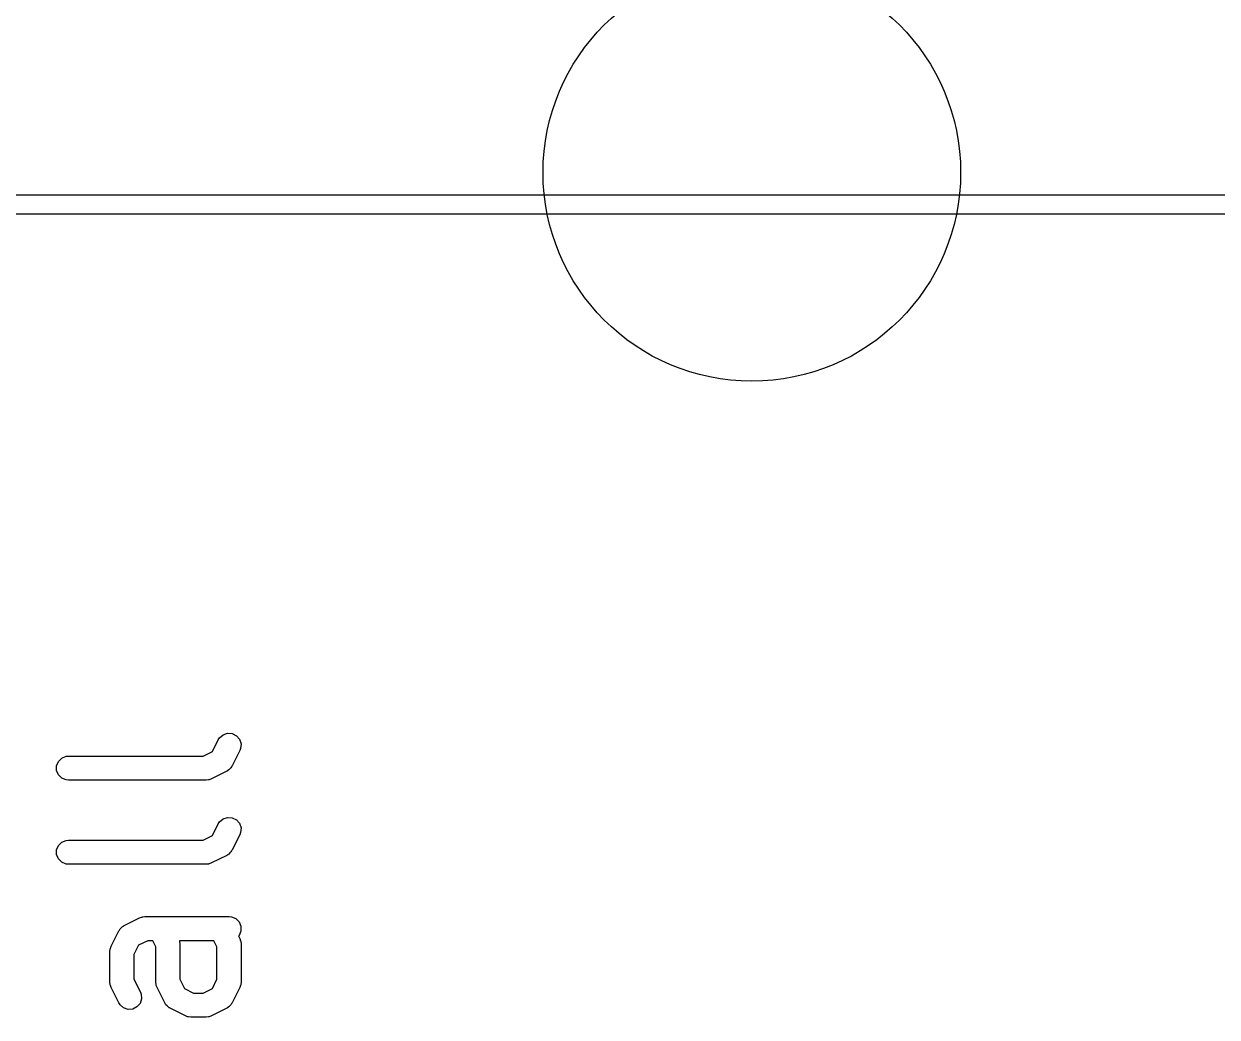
# Model space of a CAD drawing. Extents: x 0.58 to 7.69, y -5.21 to -0.56.
# Drawn here: x 2.4889 to 2.7814, y -1.7662 to -1.5226 of the extents above; entities that cross this region are included whole.
import ezdxf

# ---------------------------------------------------------------- set-up
doc = ezdxf.new("R2010")
doc.units = 0
doc.header["$MEASUREMENT"] = 0
doc.layers.add('BLACK', color=7, linetype='CONTINUOUS')

msp = doc.modelspace()

# ---------------------------------------------------------------- linework, layer by layer
at = {"layer": 'BLACK', "linetype": 'CONTINUOUS'}
for p, q in [((2.43346, -1.56457), (2.90118, -1.56457)), ((2.90354, -1.56929), (2.4311, -1.56929)), ((2.53509, -1.70106), (2.53653, -1.69819)), ((2.53653, -1.69819), (2.53683, -1.6977)), ((2.53683, -1.6977), (2.5377, -1.69695)), ((2.5377, -1.69695), (2.5388, -1.69658)), ((2.5388, -1.69658), (2.53995, -1.69666)), ((2.53995, -1.69666), (2.54098, -1.69718)), ((2.54098, -1.69718), (2.54173, -1.69805)), ((2.54173, -1.69805), (2.5421, -1.69914)), ((2.5421, -1.69914), (2.54201, -1.70029)), ((2.49816, -1.70268), (2.49922, -1.70224)), ((2.49922, -1.70224), (2.4998, -1.70218)), ((2.4998, -1.70218), (2.53284, -1.70218)), ((2.53284, -1.70218), (2.53509, -1.70106)), ((2.54181, -1.70083), (2.53993, -1.70458)), ((2.54201, -1.70029), (2.54181, -1.70083)), ((2.4969, -1.70456), (2.49734, -1.7035)), ((2.4969, -1.70571), (2.4969, -1.70456)), ((2.49734, -1.7035), (2.49816, -1.70268)), ((2.53962, -1.70507), (2.53934, -1.70532)), ((2.53981, -1.70478), (2.53962, -1.70507)), ((2.53986, -1.70472), (2.53981, -1.70478)), ((2.53987, -1.70468), (2.53986, -1.70472)), ((2.53993, -1.70458), (2.53987, -1.70468)), ((2.49734, -1.70678), (2.4969, -1.70571)), ((2.49816, -1.70759), (2.49734, -1.70678)), ((2.49922, -1.70803), (2.49816, -1.70759)), ((2.4998, -1.70809), (2.49922, -1.70803)), ((2.53354, -1.70809), (2.4998, -1.70809)), ((2.53412, -1.70803), (2.53354, -1.70809)), ((2.53422, -1.70799), (2.53412, -1.70803)), ((2.53432, -1.70798), (2.53422, -1.70799)), ((2.53486, -1.70778), (2.53432, -1.70798)), ((2.53861, -1.7059), (2.53486, -1.70778)), ((2.53871, -1.70584), (2.53861, -1.7059)), ((2.53875, -1.70583), (2.53871, -1.70584)), ((2.53881, -1.70578), (2.53875, -1.70583)), ((2.5391, -1.70559), (2.53881, -1.70578)), ((2.53934, -1.70532), (2.5391, -1.70559)), ((2.53509, -1.72168), (2.53653, -1.71881)), ((2.53653, -1.71881), (2.53683, -1.71832)), ((2.53683, -1.71832), (2.5377, -1.71757)), ((2.5377, -1.71757), (2.5388, -1.71721)), ((2.5388, -1.71721), (2.53995, -1.71729)), ((2.53995, -1.71729), (2.54098, -1.7178)), ((2.54098, -1.7178), (2.54173, -1.71867)), ((2.54173, -1.71867), (2.5421, -1.71977)), ((2.5421, -1.71977), (2.54201, -1.72091)), ((2.49922, -1.72286), (2.4998, -1.72281)), ((2.4998, -1.72281), (2.53284, -1.72281)), ((2.53284, -1.72281), (2.53509, -1.72168)), ((2.54181, -1.72146), (2.53993, -1.7252)), ((2.54201, -1.72091), (2.54181, -1.72146)), ((2.4969, -1.72518), (2.49734, -1.72412)), ((2.4969, -1.72634), (2.4969, -1.72518)), ((2.49734, -1.72412), (2.49816, -1.7233)), ((2.49816, -1.7233), (2.49922, -1.72286)), ((2.53962, -1.72569), (2.53934, -1.72594)), ((2.53981, -1.7254), (2.53962, -1.72569)), ((2.53986, -1.72535), (2.53981, -1.7254)), ((2.53987, -1.7253), (2.53986, -1.72535)), ((2.53993, -1.7252), (2.53987, -1.7253)), ((2.49734, -1.7274), (2.4969, -1.72634)), ((2.49816, -1.72821), (2.49734, -1.7274)), ((2.49922, -1.72866), (2.49816, -1.72821)), ((2.4998, -1.72871), (2.49922, -1.72866)), ((2.53412, -1.72866), (2.53354, -1.72871)), ((2.53422, -1.72861), (2.53412, -1.72866)), ((2.53432, -1.72861), (2.53422, -1.72861)), ((2.53486, -1.7284), (2.53432, -1.72861)), ((2.53861, -1.72653), (2.53486, -1.7284)), ((2.53871, -1.72646), (2.53861, -1.72653)), ((2.53875, -1.72645), (2.53871, -1.72646)), ((2.53881, -1.7264), (2.53875, -1.72645)), ((2.5391, -1.72622), (2.53881, -1.7264)), ((2.53934, -1.72594), (2.5391, -1.72622)), ((2.53354, -1.72871), (2.4998, -1.72871)), ((2.51347, -1.74374), (2.51722, -1.74187)), ((2.51722, -1.74187), (2.51776, -1.74166)), ((2.51776, -1.74166), (2.51787, -1.74165)), ((2.51787, -1.74165), (2.51797, -1.74161)), ((2.51797, -1.74161), (2.51854, -1.74155)), ((2.51854, -1.74155), (2.53917, -1.74155)), ((2.53917, -1.74155), (2.53974, -1.74161)), ((2.53974, -1.74161), (2.54081, -1.74205)), ((2.54081, -1.74205), (2.54162, -1.74287)), ((2.54162, -1.74287), (2.54206, -1.74393)), ((2.51028, -1.74881), (2.51215, -1.74506)), ((2.51215, -1.74506), (2.51221, -1.74496)), ((2.51221, -1.74496), (2.51223, -1.74492)), ((2.51223, -1.74492), (2.51228, -1.74486)), ((2.51228, -1.74486), (2.51246, -1.74457)), ((2.51246, -1.74457), (2.51274, -1.74433)), ((2.51274, -1.74433), (2.51298, -1.74405)), ((2.51298, -1.74405), (2.51328, -1.74387)), ((2.51328, -1.74387), (2.51333, -1.74382)), ((2.51333, -1.74382), (2.51338, -1.7438)), ((2.51338, -1.7438), (2.51347, -1.74374)), ((2.54162, -1.74615), (2.54148, -1.74629)), ((2.54206, -1.74508), (2.54162, -1.74615)), ((2.54206, -1.74393), (2.54206, -1.74508)), ((2.51007, -1.74935), (2.51028, -1.74881)), ((2.51699, -1.74858), (2.51587, -1.75083)), ((2.51924, -1.74746), (2.51699, -1.74858)), ((2.52047, -1.74746), (2.51924, -1.74746)), ((2.52122, -1.74895), (2.52047, -1.74746)), ((2.52122, -1.75763), (2.52122, -1.74895)), ((2.53547, -1.74746), (2.52701, -1.74746)), ((2.52701, -1.74746), (2.52702, -1.74748)), ((2.52702, -1.74748), (2.52702, -1.74758)), ((2.52702, -1.74758), (2.52706, -1.74768)), ((2.52706, -1.74768), (2.52712, -1.74826)), ((2.52712, -1.74826), (2.52712, -1.75693)), ((2.53621, -1.74895), (2.53547, -1.74746)), ((2.53621, -1.75693), (2.53621, -1.74895)), ((2.54148, -1.74629), (2.54181, -1.74694)), ((2.54181, -1.74694), (2.54201, -1.74748)), ((2.54201, -1.74748), (2.54202, -1.74758)), ((2.54202, -1.74758), (2.54206, -1.74768)), ((2.54206, -1.74768), (2.54212, -1.74826)), ((2.54212, -1.74826), (2.54212, -1.75763)), ((2.50997, -1.75013), (2.51002, -1.74956)), ((2.50997, -1.75763), (2.50997, -1.75013)), ((2.51002, -1.74956), (2.51006, -1.74946)), ((2.51006, -1.74946), (2.51007, -1.74935)), ((2.51587, -1.75083), (2.51587, -1.75693)), ((2.51002, -1.75821), (2.50997, -1.75763)), ((2.51587, -1.75693), (2.51744, -1.76006)), ((2.52127, -1.75821), (2.52122, -1.75763)), ((2.52712, -1.75693), (2.52824, -1.75918)), ((2.53509, -1.75918), (2.53621, -1.75693)), ((2.54212, -1.75763), (2.54206, -1.75821)), ((2.51006, -1.7583), (2.51002, -1.75821)), ((2.51007, -1.75841), (2.51006, -1.7583)), ((2.51028, -1.75895), (2.51007, -1.75841)), ((2.51215, -1.7627), (2.51028, -1.75895)), ((2.51744, -1.76006), (2.51764, -1.7606)), ((2.51764, -1.7606), (2.51772, -1.76175)), ((2.52131, -1.7583), (2.52127, -1.75821)), ((2.52132, -1.75841), (2.52131, -1.7583)), ((2.52153, -1.75895), (2.52132, -1.75841)), ((2.5234, -1.7627), (2.52153, -1.75895)), ((2.52824, -1.75918), (2.53049, -1.7603)), ((2.53049, -1.7603), (2.53284, -1.7603)), ((2.53284, -1.7603), (2.53509, -1.75918)), ((2.54181, -1.75895), (2.53993, -1.7627)), ((2.54201, -1.75841), (2.54181, -1.75895)), ((2.54202, -1.7583), (2.54201, -1.75841)), ((2.54206, -1.75821), (2.54202, -1.7583)), ((2.51246, -1.76319), (2.51215, -1.7627)), ((2.51333, -1.76394), (2.51246, -1.76319)), ((2.5166, -1.76371), (2.51557, -1.76423)), ((2.51736, -1.76284), (2.5166, -1.76371)), ((2.51772, -1.76175), (2.51736, -1.76284)), ((2.52346, -1.7628), (2.5234, -1.7627)), ((2.52348, -1.76284), (2.52346, -1.7628)), ((2.52353, -1.7629), (2.52348, -1.76284)), ((2.52371, -1.76319), (2.52353, -1.7629)), ((2.52399, -1.76343), (2.52371, -1.76319)), ((2.52423, -1.76371), (2.52399, -1.76343)), ((2.52452, -1.7639), (2.52423, -1.76371)), ((2.5391, -1.76371), (2.53881, -1.7639)), ((2.53934, -1.76343), (2.5391, -1.76371)), ((2.53962, -1.76319), (2.53934, -1.76343)), ((2.53981, -1.7629), (2.53962, -1.76319)), ((2.53986, -1.76284), (2.53981, -1.7629)), ((2.53987, -1.7628), (2.53986, -1.76284)), ((2.53993, -1.7627), (2.53987, -1.7628)), ((2.51442, -1.76431), (2.51333, -1.76394)), ((2.51557, -1.76423), (2.51442, -1.76431)), ((2.52458, -1.76394), (2.52452, -1.7639)), ((2.52463, -1.76396), (2.52458, -1.76394)), ((2.52472, -1.76402), (2.52463, -1.76396)), ((2.52847, -1.7659), (2.52472, -1.76402)), ((2.52901, -1.7661), (2.52847, -1.7659)), ((2.52912, -1.76611), (2.52901, -1.7661)), ((2.52922, -1.76615), (2.52912, -1.76611)), ((2.52979, -1.76621), (2.52922, -1.76615)), ((2.53354, -1.76621), (2.52979, -1.76621)), ((2.53412, -1.76615), (2.53354, -1.76621)), ((2.53422, -1.76611), (2.53412, -1.76615)), ((2.53432, -1.7661), (2.53422, -1.76611)), ((2.53486, -1.7659), (2.53432, -1.7661)), ((2.53861, -1.76402), (2.53486, -1.7659)), ((2.53871, -1.76396), (2.53861, -1.76402)), ((2.53875, -1.76394), (2.53871, -1.76396)), ((2.53881, -1.7639), (2.53875, -1.76394))]:
    msp.add_line(p, q, dxfattribs=at)
at = {"layer": 'BLACK'}
msp.add_circle((2.66732, -1.55906), 0.05118, dxfattribs=at)

doc.saveas('drawing.dxf')
